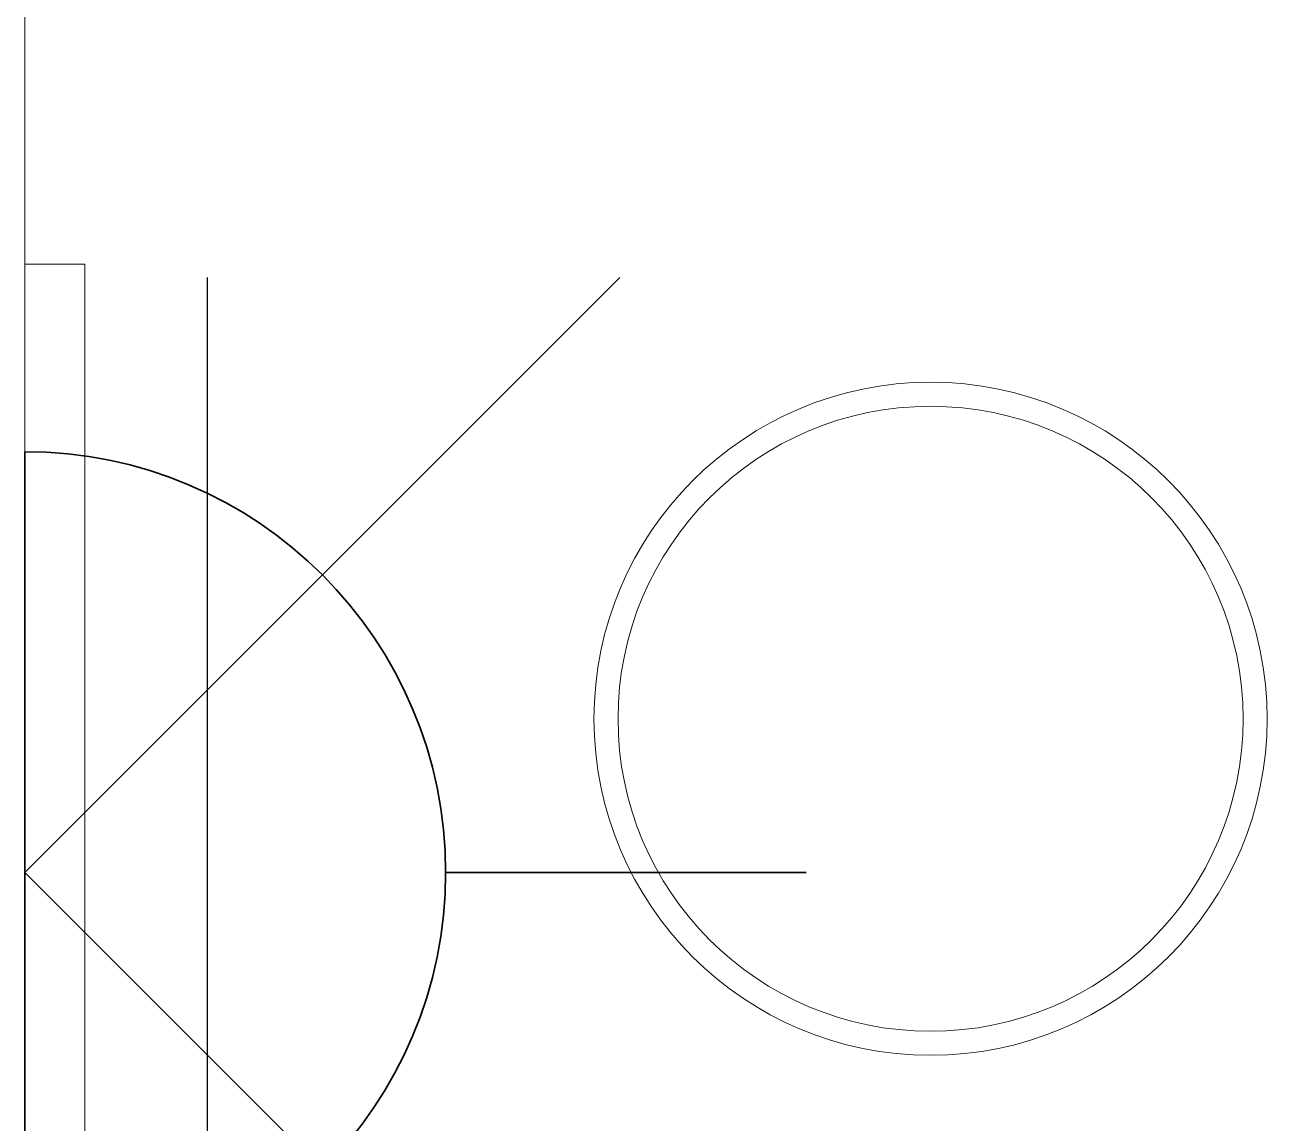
# Model space of a CAD drawing. Header units: inches. Extents: x -12418 to 57169, y -29325 to 19878.
# Drawn here: x 23950 to 24466, y -12069 to -11613 of the extents above; entities that cross this region are included whole.
import ezdxf
from ezdxf.enums import TextEntityAlignment as Align

# ---------------------------------------------------------------- set-up
doc = ezdxf.new("R2010")
doc.units = ezdxf.units.IN
doc.header["$LTSCALE"] = 25
doc.header["$MEASUREMENT"] = 0
doc.linetypes.add('DASHDOT', pattern=[25.4, 12.7, -6.35, 0, -6.35])
doc.layers.get('0').update_dxf_attribs({"color": 8})
doc.layers.get('Defpoints').update_dxf_attribs({"color": 8})
for name, color, linetype, lineweight in [('00-Ground Floor$0$LOADING', 253, 'Continuous', 5), ('00-Ground Floor$0$Walls', 251, 'Continuous', 5), ('E-LITE-CLNG-CNDT', 6, 'DASHDOT', 35), ('E-LITE-EXIT-NUMB', 6, 'Continuous', 25), ('E-POWR-WALL', 4, 'Continuous', 35)]:
    doc.layers.add(name, color=color, linetype=linetype, lineweight=lineweight)
doc.styles.add('DC_Simplex', font='SIMPLEX.shx', dxfattribs={"width": 0.7})

# ---------------------------------------------------------------- blocks, each defined once
blk = doc.blocks.new('00-Ground Floor$0$WM00001-P')
at = {"layer": '00-Ground Floor$0$LOADING'}
for radius in [0.14, 0.13]:
    blk.add_circle((0, 0), radius, dxfattribs=at)
blk = doc.blocks.new('00-Ground Floor')
at = {"layer": '00-Ground Floor$0$LOADING', "elevation": 0}
blk.add_lwpolyline([(23949.51, -11712.14), (23974.51, -11712.14), (23974.51, -12218.14), (23949.51, -12218.14), (23949.51, -11712.14)], dxfattribs=at)
at = {"layer": '00-Ground Floor$0$Walls'}
blk.add_line((23949.51, -10057.43, 0), (23949.51, -13467.43, 0), dxfattribs=at)
at = {"layer": '00-Ground Floor$0$LOADING', "extrusion": (2.33844e-18, -2.24019e-05, -1), "xscale": -1000, "yscale": 1000, "zscale": 1000, "rotation": 89.9999999999996}
blk.add_blockref('00-Ground Floor$0$WM00001-P', (-24326.22, -11901.22, 0.29), dxfattribs=at)
blk = doc.blocks.new('*U41')
blk.add_line((-1.75, 0), (-3.25, 0))
blk.add_lwpolyline([(0, 1.75, 1), (0, -1.75)], format="xyb", close=True)
at = {"layer": 'Defpoints'}
for p, q in [((-2.4749, 2.4749), (0, 0)), ((-0.7582, -2.4749), (-0.7582, 2.4749)), ((-2.4749, -2.4749), (0, 0))]:
    blk.add_line(p, q, dxfattribs=at)
at = {"layer": 'E-LITE-EXIT-NUMB', "style": 'DC_Simplex', "width": 0.7, "flags": 8}
blk.add_attdef('TYPE', text='', height=2, rotation=360, dxfattribs=at).set_placement((-2.682, 5.2383), align=Align.RIGHT)
blk.add_attdef('CIRCUIT', (2.682, 5.2383), '', height=2, rotation=360, dxfattribs=at)

msp = doc.modelspace()

# ---------------------------------------------------------------- block references
at = {"layer": 'E-LITE-CLNG-CNDT'}
msp.add_blockref('00-Ground Floor', (0, 0), dxfattribs=at)
at = {"layer": 'E-POWR-WALL', "xscale": 100, "yscale": 100, "zscale": 100, "rotation": 180}
msp.add_blockref('*U41', (23949.51, -11965.14, 0), dxfattribs=at)

doc.saveas('drawing.dxf')
